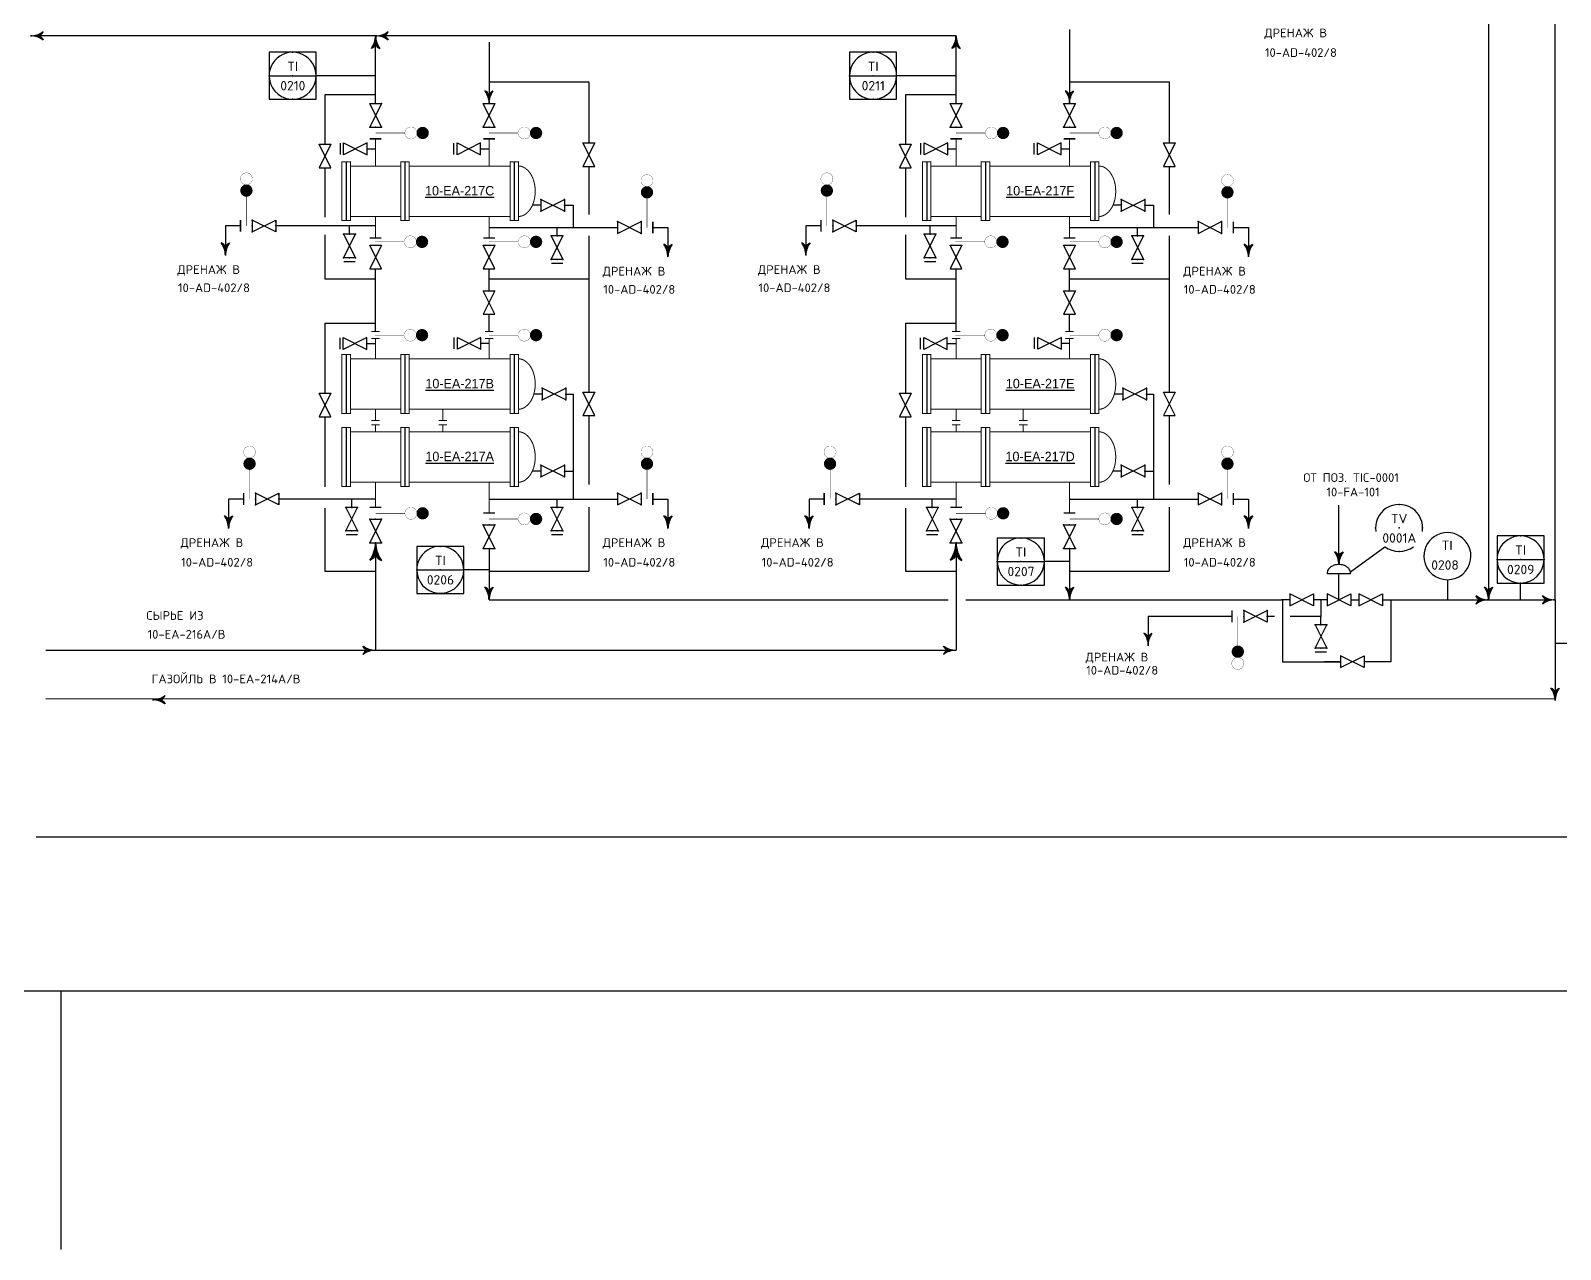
# Model space of a CAD drawing. Extents: x 78 to 490, y 181 to 404.
# Drawn here: x 319.8 to 342.55, y 181.98 to 200.11 of the extents above; entities that cross this region are included whole.
import ezdxf
from ezdxf.enums import TextEntityAlignment as Align

# ---------------------------------------------------------------- set-up
doc = ezdxf.new("R2010")
doc.units = 0
doc.linetypes.add('SDASH', pattern=[0.09375, 0.046875, -0.046875])
doc.layers.get('0').update_dxf_attribs({"linetype": 'CONTINUOUS'})
for name, color, linetype in [('IN-ATTRIBS', 7, 'CONTINUOUS'), ('IN-EQUIPMENT', 7, 'CONTINUOUS'), ('IN-INST-TAP', 7, 'CONTINUOUS'), ('IN-INSTRUMENT', 7, 'SDASH'), ('IN-MAJ-PROC', 7, 'CONTINUOUS'), ('IN-MIN-PROC', 7, 'CONTINUOUS'), ('IN-PNEUMATIC', 7, 'CONTINUOUS'), ('IN-TEXT', 51, 'CONTINUOUS')]:
    doc.layers.add(name, color=color, linetype=linetype)
doc.styles.add('ATTRIBS', font='SIMPLEX', dxfattribs={"width": 0.8, "height": 0.125})
doc.styles.add('B2', font='AU101S01', dxfattribs={"height": 0.14})
doc.styles.add('NARROW', font='simplex', dxfattribs={"width": 0.75, "height": 0.1})
doc.styles.add('S1', font='simplex.shx')
doc.styles.add('SIMPLEX', font='SIMPLEX.shx')

# ---------------------------------------------------------------- blocks, each defined once
blk = doc.blocks.new('PE2')
for points in [[(0, 0, 0.150368), (0.188, 0.062, 0.150368)], [(0.125, 0, 0.206864), (0.188, 0.062, 0.206864)], [(0.125, 0, -0.206864), (0.188, -0.062, -0.206864)]]:
    blk.add_lwpolyline(points, format="xyb")
blk.add_arc((-0.008, -0.336), 0.336, 54.4623, 88.6678)
for points in [[(0, 0), (0.125, 0), (0.04, 0.003), (0.141, 0.008)], [(0, 0), (0.125, 0), (0.04, -0.003), (0.141, -0.008)], [(0.04, 0.003), (0.141, 0.008), (0.079, 0.011), (0.156, 0.019)], [(0.079, 0.011), (0.156, 0.019), (0.117, 0.024), (0.169, 0.031)], [(0.117, 0.024), (0.169, 0.031), (0.154, 0.041), (0.179, 0.046)], [(0.154, 0.041), (0.179, 0.046), (0.188, 0.062)], [(0.04, -0.003), (0.141, -0.008), (0.079, -0.011), (0.156, -0.019)], [(0.079, -0.011), (0.156, -0.019), (0.117, -0.024), (0.169, -0.031)], [(0.117, -0.024), (0.169, -0.031), (0.154, -0.041), (0.179, -0.046)], [(0.154, -0.041), (0.179, -0.046), (0.188, -0.062)]]:
    blk.add_solid(points)
blk = doc.blocks.new('BUBTEXT')
at = {"layer": 'IN-ATTRIBS'}
for p in [(0, 0.25), (-0.25, 0), (0, 0), (0.25, 0), (0, -0.25)]:
    blk.add_point(p, dxfattribs=at)
at = {"layer": 'IN-ATTRIBS', "flags": 1}
for tag, style, width, p in [('IDNUM', 'ATTRIBS', 0.8, (0.009, 0.584)), ('DWGNO', 'ATTRIBS', 0.8, (0.003, 0.447)), ('FILENO', 'ATTRIBS', 0.8, (-0.003, 0.311)), ('LOC', 'ATTRIBS', 0.8, (-0.08, -0.422)), ('SIG', 'ATTRIBS', 0.8, (-0.087, -0.563)), ('INSTALL', 'ATTRIBS', 0.8, (-0.087, -0.699)), ('SERV', 'ATTRIBS', 0.8, (-0.083, -0.838)), ('DATE', 'ATTRIBS', 0.8, (-0.088, -0.969)), ('DES', 'NARROW', 0.75, (-0.087, -1.102)), ('CSYS', 'NARROW', 0.75, (-0.087, -1.243))]:
    blk.add_attdef(tag, text='', height=0.1, dxfattribs=dict(at, style=style, width=width)).set_placement(p, align=Align.CENTER)
at = {"layer": 'IN-ATTRIBS', "style": 'ATTRIBS', "flags": 1}
blk.add_attdef('SYSCDI', text='', height=0.1, dxfattribs=at).set_placement((-0.312, 0.312), align=Align.RIGHT)
at = {"layer": 'IN-ATTRIBS', "style": 'S1'}
for tag, p in [('XT', (0.324, 0.257)), ('A1', (0.323, 0.115)), ('A2', (0.323, -0.035)), ('A3', (0.323, -0.185)), ('RES', (0.323, -0.342))]:
    blk.add_attdef(tag, p, '', height=0.1, dxfattribs=at)
at = {"layer": 'IN-ATTRIBS', "style": 'ATTRIBS'}
blk.add_attdef('SYSCDV', text='', height=0.1, dxfattribs=at).set_placement((-0.312, 0.141), align=Align.RIGHT)
at = {"layer": 'IN-ATTRIBS', "style": 'S1'}
for tag, p in [('INSTTYPE', (0, 0.05)), ('TAGNUM', (0.002, -0.156)), ('MD', (0.402, -0.565)), ('SZ', (0.402, -0.696))]:
    blk.add_attdef(tag, text='', height=0.1, dxfattribs=at).set_placement(p, align=Align.CENTER)
blk = doc.blocks.new('VALVTEXT')
at = {"layer": 'IN-ATTRIBS'}
for p in [(0, 0.0625), (0, 0), (0.25, 0.0625), (0.25, 0), (0, -0.0625), (0.25, -0.0625)]:
    blk.add_point(p, dxfattribs=at)
at = {"layer": 'IN-ATTRIBS', "style": 'S1', "flags": 1}
for tag, p in [('IDNUM', (0.125, 0.5625)), ('DWGNO', (0.125, 0.4375)), ('FILENO', (0.125, 0.3125))]:
    blk.add_attdef(tag, text='', height=0.1, dxfattribs=at).set_placement(p, align=Align.CENTER)
at = {"layer": 'IN-ATTRIBS', "style": 'S1'}
for tag, p in [('MODE', (0.125, 0.078125)), ('SIZE', (0.125, -0.1875))]:
    blk.add_attdef(tag, text='', height=0.1, dxfattribs=at).set_placement(p, align=Align.CENTER)

msp = doc.modelspace()

# ---------------------------------------------------------------- linework, layer by layer
at = {"color": 3, "linetype": 'Continuous'}
for p, q in [((342.472, 191.641), (342.472, 209.207)), ((320.023, 200.033), (319.907, 200.033)), ((324.928, 200.033), (320.023, 200.033)), ((333.562, 200.033), (325.053, 200.033)), ((335.25, 200.127), (335.25, 199.025)), ((324.928, 199.025), (324.928, 199.908)), ((326.615, 199.939), (326.615, 199.025)), ((333.562, 199.025), (333.562, 199.908)), ((326.615, 199.347), (328.099, 199.347)), ((328.099, 199.347), (328.099, 198.44)), ((335.25, 199.347), (336.734, 199.347)), ((336.734, 199.347), (336.734, 198.44)), ((324.174, 199.157), (324.174, 198.421)), ((324.928, 199.157), (324.174, 199.157)), ((332.809, 199.157), (332.809, 198.421)), ((333.562, 199.157), (332.809, 199.157)), ((324.174, 198.071), (324.174, 197.336)), ((328.099, 198.09), (328.099, 197.373)), ((332.809, 198.071), (332.809, 197.336)), ((336.734, 198.09), (336.734, 197.373)), ((324.174, 197.074), (324.174, 196.415)), ((328.099, 197.056), (328.099, 196.508)), ((332.809, 197.074), (332.809, 196.415)), ((336.734, 197.056), (336.734, 196.508)), ((324.174, 196.415), (324.928, 196.415)), ((324.928, 195.636), (324.928, 196.567)), ((326.615, 196.241), (326.615, 196.567)), ((326.615, 196.415), (328.099, 196.415)), ((328.099, 196.508), (328.099, 194.733)), ((332.809, 196.415), (333.562, 196.415)), ((333.562, 195.636), (333.562, 196.567)), ((335.25, 196.241), (335.25, 196.567)), ((335.25, 196.415), (336.734, 196.415)), ((336.734, 196.508), (336.734, 194.733)), ((324.174, 195.758), (324.174, 194.714)), ((324.174, 195.758), (324.928, 195.758)), ((326.615, 195.636), (326.615, 195.891)), ((332.809, 195.758), (332.809, 194.714)), ((332.809, 195.758), (333.562, 195.758)), ((335.25, 195.636), (335.25, 195.891)), ((324.174, 194.364), (324.174, 193.321)), ((328.099, 194.383), (328.099, 193.358)), ((332.809, 194.364), (332.809, 193.321)), ((336.734, 194.383), (336.734, 193.358)), ((324.174, 193.003), (324.174, 192.069)), ((328.099, 193.022), (328.099, 192.069)), ((332.809, 193.003), (332.809, 192.069)), ((336.734, 193.022), (336.734, 192.069)), ((324.928, 192.491), (324.928, 190.891)), ((326.615, 192.407), (326.615, 191.766)), ((333.562, 192.491), (333.562, 190.891)), ((335.25, 192.407), (335.25, 191.766)), ((324.174, 192.069), (324.928, 192.069)), ((326.615, 192.069), (328.099, 192.069)), ((332.809, 192.069), (333.562, 192.069)), ((335.25, 192.069), (336.734, 192.069)), ((326.615, 191.641), (333.442, 191.641)), ((333.709, 191.641), (333.803, 191.641)), ((333.803, 191.641), (334.49, 191.641)), ((334.49, 191.641), (338.403, 191.641)), ((338.526, 191.641), (338.403, 191.641)), ((339.082, 191.641), (338.876, 191.641)), ((339.432, 191.641), (339.554, 191.641)), ((339.904, 191.641), (341.958, 191.641)), ((341.865, 191.641), (342.347, 191.641)), ((342.472, 191.641), (342.472, 190.266)), ((342.472, 190.994), (345.031, 190.994)), ((320.023, 190.891), (324.803, 190.891)), ((324.928, 190.891), (333.562, 190.891)), ((342.479, 190.164), (320.023, 190.167))]:
    msp.add_line(p, q, dxfattribs=at)
at = {"color": 5, "linetype": 'Continuous'}
for p, q in [((341.483, 202.14), (341.483, 191.766)), ((327.736, 197.511), (327.865, 197.511)), ((327.865, 197.511), (327.865, 197.18)), ((336.37, 197.511), (336.5, 197.511)), ((336.5, 197.511), (336.5, 197.18)), ((322.919, 197.205), (322.694, 197.205)), ((322.694, 197.205), (322.694, 196.892)), ((324.928, 197.205), (323.444, 197.205)), ((326.615, 197.18), (328.527, 197.18)), ((329.052, 197.18), (329.277, 197.18)), ((329.277, 197.18), (329.277, 196.868)), ((331.553, 197.205), (331.328, 197.205)), ((331.328, 197.205), (331.328, 196.892)), ((333.562, 197.205), (332.078, 197.205)), ((335.25, 197.18), (337.161, 197.18)), ((337.686, 197.18), (337.911, 197.18)), ((337.911, 197.18), (337.911, 196.868)), ((327.757, 194.703), (327.867, 194.703)), ((327.867, 194.703), (327.867, 193.141)), ((336.392, 194.703), (336.501, 194.703)), ((336.501, 194.703), (336.501, 193.141)), ((327.736, 193.557), (327.867, 193.557)), ((336.37, 193.557), (336.501, 193.557)), ((322.741, 193.141), (322.741, 192.829)), ((322.966, 193.141), (322.741, 193.141)), ((324.928, 193.141), (323.491, 193.141)), ((326.615, 193.141), (328.527, 193.141)), ((329.052, 193.141), (329.277, 193.141)), ((329.277, 193.141), (329.277, 192.829)), ((331.6, 193.141), (331.375, 193.141)), ((331.375, 193.141), (331.375, 192.829)), ((333.562, 193.141), (332.125, 193.141)), ((335.25, 193.141), (337.161, 193.141)), ((337.686, 193.141), (337.911, 193.141)), ((337.911, 193.141), (337.911, 192.829)), ((338.416, 191.641), (338.416, 190.721)), ((338.989, 191.641), (338.989, 191.395)), ((340.029, 191.641), (340.029, 190.721)), ((337.665, 191.395), (336.419, 191.395)), ((336.419, 191.395), (336.419, 191.083)), ((338.296, 191.395), (338.19, 191.395)), ((338.989, 191.395), (338.531, 191.395)), ((338.416, 190.721), (339.282, 190.721)), ((340.029, 190.721), (339.632, 190.721))]:
    msp.add_line(p, q, dxfattribs=at)
at = {"linetype": 'Continuous'}
for p, q in [((323.344, 199.439), (324.044, 199.439)), ((331.978, 199.439), (332.678, 199.439)), ((339.428, 192.06), (339.939, 192.432)), ((325.54, 192.087), (326.24, 192.087)), ((326.615, 192.087), (326.24, 192.087)), ((334.175, 192.211), (334.875, 192.211)), ((335.25, 192.211), (334.875, 192.211)), ((341.608, 192.241), (342.308, 192.241)), ((340.87, 191.941), (340.87, 191.641))]:
    msp.add_line(p, q, dxfattribs=at)
at = {"color": 2}
for p, q in [((324.399, 198.436), (324.399, 198.268)), ((324.803, 198.439), (324.453, 198.264)), ((324.453, 198.439), (324.803, 198.264)), ((324.453, 198.264), (324.453, 198.439)), ((324.803, 198.264), (324.803, 198.439)), ((326.085, 198.436), (326.085, 198.268)), ((326.489, 198.439), (326.139, 198.264)), ((326.139, 198.439), (326.489, 198.264)), ((326.139, 198.264), (326.139, 198.439)), ((326.489, 198.264), (326.489, 198.439)), ((333.033, 198.436), (333.033, 198.268)), ((333.437, 198.439), (333.087, 198.264)), ((333.087, 198.439), (333.437, 198.264)), ((333.087, 198.264), (333.087, 198.439)), ((333.437, 198.264), (333.437, 198.439)), ((334.72, 198.436), (334.72, 198.268)), ((334.773, 198.439), (335.123, 198.264)), ((335.123, 198.439), (334.773, 198.264)), ((334.773, 198.264), (334.773, 198.439)), ((335.123, 198.264), (335.123, 198.439)), ((324.803, 198.352), (324.928, 198.352)), ((326.489, 198.352), (326.614, 198.352)), ((333.437, 198.352), (333.562, 198.352)), ((335.123, 198.352), (335.248, 198.352)), ((327.386, 197.511), (327.261, 197.511)), ((327.736, 197.423), (327.386, 197.598)), ((327.386, 197.598), (327.386, 197.423)), ((327.386, 197.423), (327.736, 197.598)), ((327.736, 197.598), (327.736, 197.423)), ((336.02, 197.511), (335.895, 197.511)), ((336.02, 197.423), (336.37, 197.598)), ((336.02, 197.598), (336.02, 197.423)), ((336.37, 197.423), (336.02, 197.598)), ((336.37, 197.598), (336.37, 197.423)), ((324.453, 196.73), (324.628, 197.08)), ((324.453, 197.08), (324.628, 196.73)), ((324.628, 197.08), (324.453, 197.08)), ((324.54, 197.08), (324.54, 197.205)), ((327.54, 197.055), (327.715, 196.705)), ((327.54, 196.705), (327.715, 197.055)), ((327.715, 197.055), (327.54, 197.055)), ((327.627, 197.055), (327.627, 197.18)), ((333.087, 197.08), (333.262, 196.73)), ((333.087, 196.73), (333.262, 197.08)), ((333.262, 197.08), (333.087, 197.08)), ((333.175, 197.08), (333.175, 197.205)), ((336.174, 196.705), (336.349, 197.055)), ((336.174, 197.055), (336.349, 196.705)), ((336.349, 197.055), (336.174, 197.055)), ((336.262, 197.055), (336.262, 197.18)), ((324.628, 196.73), (324.453, 196.73)), ((324.456, 196.676), (324.624, 196.676)), ((327.715, 196.705), (327.54, 196.705)), ((327.543, 196.652), (327.711, 196.652)), ((333.262, 196.73), (333.087, 196.73)), ((333.091, 196.676), (333.259, 196.676)), ((336.349, 196.705), (336.174, 196.705)), ((336.178, 196.652), (336.346, 196.652)), ((324.394, 195.539), (324.394, 195.371)), ((324.448, 195.367), (324.448, 195.542)), ((324.448, 195.542), (324.798, 195.367)), ((324.798, 195.542), (324.448, 195.367)), ((324.798, 195.367), (324.798, 195.542)), ((326.09, 195.542), (326.09, 195.374)), ((326.144, 195.371), (326.144, 195.546)), ((326.144, 195.546), (326.494, 195.371)), ((326.494, 195.546), (326.144, 195.371)), ((326.494, 195.371), (326.494, 195.546)), ((333.029, 195.539), (333.029, 195.371)), ((333.432, 195.542), (333.082, 195.367)), ((333.082, 195.542), (333.432, 195.367)), ((333.082, 195.367), (333.082, 195.542)), ((333.432, 195.367), (333.432, 195.542)), ((334.725, 195.542), (334.725, 195.374)), ((334.778, 195.371), (334.778, 195.546)), ((334.778, 195.546), (335.128, 195.371)), ((335.128, 195.546), (334.778, 195.371)), ((335.128, 195.371), (335.128, 195.546)), ((324.798, 195.455), (324.923, 195.455)), ((326.494, 195.458), (326.619, 195.458)), ((333.432, 195.455), (333.557, 195.455)), ((335.128, 195.458), (335.253, 195.458)), ((327.407, 194.79), (327.407, 194.615)), ((327.407, 194.615), (327.757, 194.79)), ((327.757, 194.615), (327.407, 194.79)), ((327.757, 194.79), (327.757, 194.615)), ((336.392, 194.615), (336.042, 194.79)), ((336.042, 194.615), (336.392, 194.79)), ((336.042, 194.79), (336.042, 194.615)), ((336.392, 194.79), (336.392, 194.615)), ((327.407, 194.703), (327.282, 194.703)), ((336.042, 194.703), (335.917, 194.703)), ((327.736, 193.47), (327.386, 193.645)), ((327.386, 193.47), (327.736, 193.645)), ((327.386, 193.645), (327.386, 193.47)), ((327.736, 193.645), (327.736, 193.47)), ((336.02, 193.47), (336.37, 193.645)), ((336.37, 193.47), (336.02, 193.645)), ((336.02, 193.645), (336.02, 193.47)), ((336.37, 193.645), (336.37, 193.47)), ((327.386, 193.557), (327.261, 193.557)), ((336.02, 193.557), (335.895, 193.557)), ((324.661, 193.016), (324.486, 193.016)), ((324.486, 193.016), (324.661, 192.666)), ((324.486, 192.666), (324.661, 193.016)), ((324.573, 193.016), (324.573, 193.141)), ((327.715, 193.016), (327.54, 193.016)), ((327.54, 192.666), (327.715, 193.016)), ((327.54, 193.016), (327.715, 192.666)), ((327.627, 193.016), (327.627, 193.141)), ((333.295, 193.016), (333.12, 193.016)), ((333.12, 192.666), (333.295, 193.016)), ((333.12, 193.016), (333.295, 192.666)), ((333.208, 193.016), (333.208, 193.141)), ((336.349, 193.016), (336.174, 193.016)), ((336.174, 193.016), (336.349, 192.666)), ((336.174, 192.666), (336.349, 193.016)), ((336.262, 193.016), (336.262, 193.141)), ((324.661, 192.666), (324.486, 192.666)), ((324.489, 192.613), (324.657, 192.613)), ((327.715, 192.666), (327.54, 192.666)), ((327.543, 192.613), (327.711, 192.613)), ((333.295, 192.666), (333.12, 192.666)), ((333.124, 192.613), (333.292, 192.613)), ((336.349, 192.666), (336.174, 192.666)), ((336.178, 192.613), (336.346, 192.613)), ((339.082, 192.035), (339.432, 192.035)), ((339.257, 191.641), (339.257, 192.035)), ((338.989, 191.27), (338.989, 191.395)), ((339.077, 191.27), (338.902, 191.27)), ((338.902, 191.27), (339.077, 190.92)), ((338.902, 190.92), (339.077, 191.27)), ((339.077, 190.92), (338.902, 190.92)), ((338.905, 190.866), (339.073, 190.866))]:
    msp.add_line(p, q, dxfattribs=at)
at = {"color": 3}
msp.add_line((319.879, 188.115), (364.168, 188.115), dxfattribs=at)
at = {"color": 6}
msp.add_line((79.948, 185.824), (463.566, 185.824), dxfattribs=at)
for points in [[(324.044, 199.385), (324.044, 199.789), (323.344, 199.789), (323.344, 199.385)], [(332.678, 199.385), (332.678, 199.789), (331.978, 199.789), (331.978, 199.385)], [(323.344, 199.385), (323.344, 199.089), (324.044, 199.089), (324.044, 199.385)], [(331.978, 199.385), (331.978, 199.089), (332.678, 199.089), (332.678, 199.439)], [(334.875, 192.157), (334.875, 192.561), (334.175, 192.561), (334.175, 192.157)], [(342.308, 192.188), (342.308, 192.591), (341.608, 192.591), (341.608, 192.188)], [(326.24, 192.033), (326.24, 192.437), (325.54, 192.437), (325.54, 192.033)], [(325.54, 192.087), (325.54, 191.737), (326.24, 191.737), (326.24, 192.087)], [(334.175, 192.157), (334.175, 191.861), (334.875, 191.861), (334.875, 192.157)], [(341.612, 192.188), (341.608, 191.891), (342.308, 191.891), (342.308, 192.188)]]:
    msp.add_lwpolyline(points)
at = {"color": 2}
for points in [[(325.015, 198.675), (324.84, 199.025), (325.015, 199.025), (324.84, 198.675)], [(325.015, 198.675), (324.84, 199.025), (325.015, 199.025), (324.84, 198.675)], [(326.703, 198.675), (326.528, 199.025), (326.703, 199.025), (326.528, 198.675)], [(326.703, 198.675), (326.528, 199.025), (326.703, 199.025), (326.528, 198.675)], [(333.65, 198.675), (333.475, 199.025), (333.65, 199.025), (333.475, 198.675)], [(333.65, 198.675), (333.475, 199.025), (333.65, 199.025), (333.475, 198.675)], [(335.337, 198.675), (335.162, 199.025), (335.337, 199.025), (335.162, 198.675)], [(335.337, 198.675), (335.162, 199.025), (335.337, 199.025), (335.162, 198.675)], [(324.262, 198.071), (324.087, 198.421), (324.262, 198.421), (324.087, 198.071)], [(328.187, 198.09), (328.012, 198.44), (328.187, 198.44), (328.012, 198.09)], [(332.896, 198.071), (332.721, 198.421), (332.896, 198.421), (332.721, 198.071)], [(336.821, 198.09), (336.646, 198.44), (336.821, 198.44), (336.646, 198.09)], [(323.094, 197.117), (323.444, 197.292), (323.444, 197.117), (323.094, 197.292)], [(331.728, 197.117), (332.078, 197.292), (332.078, 197.117), (331.728, 197.292)], [(328.527, 197.093), (328.877, 197.268), (328.877, 197.093), (328.527, 197.268)], [(337.161, 197.093), (337.511, 197.268), (337.511, 197.093), (337.161, 197.268)], [(325.015, 196.567), (324.84, 196.917), (325.015, 196.917), (324.84, 196.567)], [(326.703, 196.567), (326.528, 196.917), (326.703, 196.917), (326.528, 196.567)], [(333.65, 196.567), (333.475, 196.917), (333.65, 196.917), (333.475, 196.567)], [(335.337, 196.567), (335.162, 196.917), (335.337, 196.917), (335.162, 196.567)], [(326.703, 195.891), (326.528, 196.241), (326.703, 196.241), (326.528, 195.891)], [(335.337, 195.891), (335.162, 196.241), (335.337, 196.241), (335.162, 195.891)], [(324.262, 194.364), (324.087, 194.714), (324.262, 194.714), (324.087, 194.364)], [(328.187, 194.383), (328.012, 194.733), (328.187, 194.733), (328.012, 194.383)], [(332.896, 194.364), (332.721, 194.714), (332.896, 194.714), (332.721, 194.364)], [(336.821, 194.383), (336.646, 194.733), (336.821, 194.733), (336.646, 194.383)], [(323.141, 193.054), (323.491, 193.229), (323.491, 193.054), (323.141, 193.229)], [(328.527, 193.054), (328.877, 193.229), (328.877, 193.054), (328.527, 193.229)], [(331.775, 193.054), (332.125, 193.229), (332.125, 193.054), (331.775, 193.229)], [(337.161, 193.054), (337.511, 193.229), (337.511, 193.054), (337.161, 193.229)], [(325.015, 192.491), (324.84, 192.841), (325.015, 192.841), (324.84, 192.491)], [(326.703, 192.407), (326.528, 192.757), (326.703, 192.757), (326.528, 192.407)], [(333.65, 192.491), (333.475, 192.841), (333.65, 192.841), (333.475, 192.491)], [(335.337, 192.407), (335.162, 192.757), (335.337, 192.757), (335.162, 192.407)], [(338.526, 191.554), (338.876, 191.729), (338.876, 191.554), (338.526, 191.729)], [(339.082, 191.554), (339.432, 191.729), (339.432, 191.554), (339.082, 191.729)], [(339.554, 191.554), (339.904, 191.729), (339.904, 191.554), (339.554, 191.729)], [(338.19, 191.308), (337.84, 191.483), (337.84, 191.308), (338.19, 191.483)], [(339.282, 190.633), (339.632, 190.808), (339.632, 190.633), (339.282, 190.808)]]:
    msp.add_lwpolyline(points, close=True, dxfattribs=at)
for points, const_width in [([(325.453, 198.677, 1), (325.453, 198.498, 1)], 0.0035), ([(325.453, 198.677, 1), (325.453, 198.498, 1)], 0.0035), ([(325.628, 198.633, 1), (325.628, 198.542, 1)], 0.091), ([(325.628, 198.633, 1), (325.628, 198.542, 1)], 0.091), ([(327.14, 198.677, 1), (327.14, 198.498, 1)], 0.0035), ([(327.14, 198.677, 1), (327.14, 198.498, 1)], 0.0035), ([(327.315, 198.633, 1), (327.315, 198.542, 1)], 0.091), ([(327.315, 198.633, 1), (327.315, 198.542, 1)], 0.091), ([(334.087, 198.677, 1), (334.087, 198.498, 1)], 0.0035), ([(334.087, 198.677, 1), (334.087, 198.498, 1)], 0.0035), ([(334.262, 198.633, 1), (334.262, 198.542, 1)], 0.091), ([(334.262, 198.633, 1), (334.262, 198.542, 1)], 0.091), ([(335.775, 198.677, 1), (335.775, 198.498, 1)], 0.0035), ([(335.775, 198.677, 1), (335.775, 198.498, 1)], 0.0035), ([(335.95, 198.633, 1), (335.95, 198.542, 1)], 0.091), ([(335.95, 198.633, 1), (335.95, 198.542, 1)], 0.091), ([(322.917, 197.905, -1), (323.095, 197.905, -1)], 0.0035), ([(328.875, 197.88, -1), (329.054, 197.88, -1)], 0.0035), ([(331.551, 197.905, -1), (331.73, 197.905, -1)], 0.0035), ([(337.51, 197.88, -1), (337.688, 197.88, -1)], 0.0035), ([(322.961, 197.73, -1), (323.052, 197.73, -1)], 0.091), ([(328.919, 197.705, -1), (329.01, 197.705, -1)], 0.091), ([(331.595, 197.73, -1), (331.686, 197.73, -1)], 0.091), ([(337.553, 197.705, -1), (337.644, 197.705, -1)], 0.091), ([(325.444, 197.057, 1), (325.444, 196.878, 1)], 0.0035), ([(325.619, 197.013, 1), (325.619, 196.922, 1)], 0.091), ([(327.14, 197.057, 1), (327.14, 196.878, 1)], 0.0035), ([(327.315, 197.013, 1), (327.315, 196.922, 1)], 0.091), ([(334.078, 197.057, 1), (334.078, 196.878, 1)], 0.0035), ([(334.253, 197.013, 1), (334.253, 196.922, 1)], 0.091), ([(335.775, 197.057, 1), (335.775, 196.878, 1)], 0.0035), ([(335.95, 197.013, 1), (335.95, 196.922, 1)], 0.091), ([(325.444, 195.669, 1), (325.444, 195.49, 1)], 0.0035), ([(325.619, 195.625, 1), (325.619, 195.534, 1)], 0.091), ([(327.14, 195.669, 1), (327.14, 195.49, 1)], 0.0035), ([(327.315, 195.625, 1), (327.315, 195.534, 1)], 0.091), ([(334.078, 195.669, 1), (334.078, 195.49, 1)], 0.0035), ([(334.253, 195.625, 1), (334.253, 195.534, 1)], 0.091), ([(335.775, 195.669, 1), (335.775, 195.49, 1)], 0.0035), ([(335.95, 195.625, 1), (335.95, 195.534, 1)], 0.091), ([(322.964, 193.841, -1), (323.142, 193.841, -1)], 0.0035), ([(328.875, 193.841, -1), (329.054, 193.841, -1)], 0.0035), ([(331.598, 193.841, -1), (331.777, 193.841, -1)], 0.0035), ([(337.51, 193.841, -1), (337.688, 193.841, -1)], 0.0035), ([(323.008, 193.666, -1), (323.099, 193.666, -1)], 0.091), ([(328.919, 193.666, -1), (329.01, 193.666, -1)], 0.091), ([(331.642, 193.666, -1), (331.733, 193.666, -1)], 0.091), ([(337.553, 193.666, -1), (337.644, 193.666, -1)], 0.091), ([(325.453, 193.018, 1), (325.453, 192.84, 1)], 0.0035), ([(325.628, 192.974, 1), (325.628, 192.883, 1)], 0.091), ([(334.087, 193.018, 1), (334.087, 192.84, 1)], 0.0035), ([(334.262, 192.974, 1), (334.262, 192.883, 1)], 0.091), ([(327.14, 192.934, 1), (327.14, 192.755, 1)], 0.0035), ([(327.315, 192.89, 1), (327.315, 192.799, 1)], 0.091), ([(335.775, 192.934, 1), (335.775, 192.755, 1)], 0.0035), ([(335.95, 192.89, 1), (335.95, 192.799, 1)], 0.091), ([(337.707, 190.87, 1), (337.798, 190.87, 1)], 0.091), ([(337.663, 190.695, 1), (337.842, 190.695, 1)], 0.0035)]:
    msp.add_lwpolyline(points, format="xyb", close=True, dxfattribs=dict(at, const_width=const_width))
for points, const_width in [([(324.928, 198.408), (324.928, 198.5)], 0.015), ([(324.928, 198.408), (324.928, 198.5)], 0.015), ([(333.562, 198.408), (333.562, 198.5)], 0.015), ([(333.562, 198.408), (333.562, 198.5)], 0.015), ([(335.162, 198.5), (335.337, 198.5)], 0.021), ([(335.25, 198.408), (335.25, 198.5)], 0.015)]:
    msp.add_lwpolyline(points, dxfattribs=dict(const_width=const_width))
for points, const_width in [([(325.365, 198.588), (324.928, 198.588)], 0.007), ([(325.365, 198.588), (324.928, 198.588)], 0.007), ([(327.053, 198.588), (326.615, 198.588)], 0.007), ([(334, 198.588), (333.562, 198.588)], 0.007), ([(334, 198.588), (333.562, 198.588)], 0.007), ([(335.687, 198.588), (335.25, 198.588)], 0.007), ([(335.687, 198.588), (335.25, 198.588)], 0.007), ([(323.006, 197.642), (323.006, 197.205)], 0.007), ([(328.964, 197.618), (328.964, 197.18)], 0.007), ([(331.641, 197.642), (331.641, 197.205)], 0.007), ([(337.599, 197.618), (337.599, 197.18)], 0.007), ([(322.919, 197.117), (322.919, 197.292)], 0.021), ([(331.553, 197.117), (331.553, 197.292)], 0.021), ([(329.052, 197.268), (329.052, 197.093)], 0.021), ([(337.686, 197.268), (337.686, 197.093)], 0.021), ([(325.356, 196.967), (324.919, 196.967)], 0.007), ([(327.053, 196.967), (326.615, 196.967)], 0.007), ([(333.991, 196.967), (333.553, 196.967)], 0.007), ([(335.687, 196.967), (335.25, 196.967)], 0.007), ([(325.356, 195.58), (324.919, 195.58)], 0.007), ([(327.053, 195.58), (326.615, 195.58)], 0.007), ([(333.991, 195.58), (333.553, 195.58)], 0.007), ([(335.687, 195.58), (335.25, 195.58)], 0.007), ([(323.053, 193.579), (323.053, 193.141)], 0.007), ([(328.964, 193.579), (328.964, 193.141)], 0.007), ([(331.688, 193.579), (331.688, 193.141)], 0.007), ([(337.599, 193.579), (337.599, 193.141)], 0.007), ([(322.966, 193.054), (322.966, 193.229)], 0.021), ([(329.052, 193.229), (329.052, 193.054)], 0.021), ([(331.6, 193.054), (331.6, 193.229)], 0.021), ([(337.686, 193.229), (337.686, 193.054)], 0.021), ([(325.365, 192.929), (324.928, 192.929)], 0.007), ([(327.053, 192.844), (326.615, 192.844)], 0.007), ([(334, 192.929), (333.562, 192.929)], 0.007), ([(335.687, 192.844), (335.25, 192.844)], 0.007), ([(337.665, 191.483), (337.665, 191.308)], 0.021), ([(337.753, 190.958), (337.753, 191.395)], 0.007)]:
    msp.add_lwpolyline(points, dxfattribs=dict(at, const_width=const_width))
msp.add_lwpolyline([(339.432, 192.035, 0.126822), (339.419, 192.083, 0.10607), (339.38, 192.128, 0.085783), (339.326, 192.156, 0.075445), (339.257, 192.166, 0.075445), (339.188, 192.156, 0.085783), (339.133, 192.128, 0.10607), (339.094, 192.083, 0.126822), (339.082, 192.035)], format="xyb", dxfattribs=at)
for centre, start, end in [((323.694, 199.439), 351.1529, 188.8471), ((332.328, 199.439), 351.1529, 188.8471), ((323.694, 199.439), 188.8471, 0), ((332.328, 199.439), 188.8471, 0), ((340.152, 192.71), 351.1529, 188.8471), ((334.525, 192.211), 351.1529, 188.8471), ((340.87, 192.291), 351.1529, 188.8471), ((341.958, 192.241), 351.1529, 188.8471), ((325.89, 192.087), 351.1529, 188.8471), ((340.152, 192.71), 232.6037, 307.3963), ((325.89, 192.087), 188.8471, 0), ((334.525, 192.211), 180, 0), ((340.87, 192.291), 188.8471, 351.1529), ((341.958, 192.241), 180, 0)]:
    msp.add_arc(centre, 0.35, start, end)
for p in [(324.84, 192.491), (324.928, 192.491), (325.015, 192.491), (333.475, 192.491), (333.562, 192.491), (333.65, 192.491)]:
    msp.add_point(p, dxfattribs=at)
at = {"layer": 'IN-ATTRIBS'}
for p in [(324.928, 199.025), (325.015, 199.025), (333.562, 199.025), (333.65, 199.025), (324.84, 198.675), (324.84, 198.675), (324.928, 198.675), (324.928, 198.675), (325.015, 198.675), (325.015, 198.675), (326.528, 198.675), (326.528, 198.675), (326.615, 198.675), (326.615, 198.675), (326.703, 198.675), (326.703, 198.675), (333.475, 198.675), (333.475, 198.675), (333.562, 198.675), (333.562, 198.675), (333.65, 198.675), (333.65, 198.675), (335.162, 198.675), (335.162, 198.675), (335.25, 198.675), (335.25, 198.675), (335.337, 198.675), (335.337, 198.675), (323.094, 197.292), (331.728, 197.292), (323.094, 197.205), (323.094, 197.117), (323.444, 197.267), (323.444, 197.205), (323.444, 197.142), (328.527, 197.268), (328.527, 197.18), (328.877, 197.268), (328.877, 197.18), (328.877, 197.093), (331.728, 197.205), (331.728, 197.117), (332.078, 197.267), (332.078, 197.205), (332.078, 197.142), (337.161, 197.268), (337.161, 197.18), (337.511, 197.268), (337.511, 197.18), (337.511, 197.093), (323.141, 193.229), (323.491, 193.204), (328.527, 193.229), (328.877, 193.229), (331.775, 193.229), (332.125, 193.204), (337.161, 193.229), (337.511, 193.229), (323.141, 193.141), (323.141, 193.054), (323.491, 193.141), (323.491, 193.079), (328.527, 193.141), (328.877, 193.141), (328.877, 193.054), (331.775, 193.141), (331.775, 193.054), (332.125, 193.141), (332.125, 193.079), (337.161, 193.141), (337.511, 193.141), (337.511, 193.054), (324.84, 192.841), (324.928, 192.841), (325.015, 192.841), (326.528, 192.757), (326.615, 192.757), (326.703, 192.757), (333.475, 192.841), (333.562, 192.841), (333.65, 192.841), (335.162, 192.757), (335.25, 192.757), (335.337, 192.757), (326.528, 192.407), (326.615, 192.407), (326.703, 192.407), (335.162, 192.407), (335.25, 192.407), (335.337, 192.407), (337.84, 191.483), (337.84, 191.395), (338.19, 191.483), (338.19, 191.395), (337.84, 191.308)]:
    msp.add_point(p, dxfattribs=at)
at = {"layer": 'IN-EQUIPMENT', "color": 6}
for points, const_width in [([(324.84, 198.5), (325.015, 198.5)], 0.021), ([(324.84, 198.5), (325.015, 198.5)], 0.021), ([(324.928, 198.5), (324.928, 198.095)], 0.015), ([(324.928, 198.5), (324.928, 198.095)], 0.015), ([(326.528, 198.5), (326.703, 198.5)], 0.021), ([(326.615, 198.5), (326.615, 198.095)], 0.015), ([(333.475, 198.5), (333.65, 198.5)], 0.021), ([(333.475, 198.5), (333.65, 198.5)], 0.021), ([(333.562, 198.5), (333.562, 198.095)], 0.015), ([(333.562, 198.5), (333.562, 198.095)], 0.015), ([(335.162, 198.5), (335.337, 198.5)], 0.021), ([(335.25, 198.5), (335.25, 198.095)], 0.015), ([(335.25, 198.408), (335.25, 198.5)], 0.015), ([(324.553, 198.095), (325.303, 198.095)], 0.015), ([(325.428, 198.095), (326.928, 198.095)], 0.015), ([(333.187, 198.095), (333.937, 198.095)], 0.015), ([(334.062, 198.095), (335.562, 198.095)], 0.015), ([(324.553, 197.346), (325.303, 197.346)], 0.015), ([(324.928, 197.345), (324.928, 197.024)], 0.015), ([(325.428, 197.346), (326.928, 197.346)], 0.015), ([(326.615, 197.345), (326.615, 197.024)], 0.015), ([(333.187, 197.346), (333.937, 197.346)], 0.015), ([(333.562, 197.345), (333.562, 197.024)], 0.015), ([(334.062, 197.346), (335.562, 197.346)], 0.015), ([(335.25, 197.345), (335.25, 197.024)], 0.015), ([(324.84, 197.024), (325.015, 197.024)], 0.021), ([(326.528, 197.024), (326.703, 197.024)], 0.021), ([(333.475, 197.024), (333.65, 197.024)], 0.021), ([(335.162, 197.024), (335.337, 197.024)], 0.021), ([(324.865, 195.636), (324.99, 195.636)], 0.015), ([(324.865, 195.529), (324.99, 195.529)], 0.015), ([(324.928, 195.529), (324.928, 195.227)], 0.015), ([(326.553, 195.636), (326.678, 195.636)], 0.015), ([(326.553, 195.529), (326.678, 195.529)], 0.015), ([(326.615, 195.529), (326.615, 195.227)], 0.015), ([(333.5, 195.636), (333.625, 195.636)], 0.015), ([(333.5, 195.529), (333.625, 195.529)], 0.015), ([(333.562, 195.529), (333.562, 195.227)], 0.015), ([(335.187, 195.636), (335.312, 195.636)], 0.015), ([(335.187, 195.529), (335.312, 195.529)], 0.015), ([(335.25, 195.529), (335.25, 195.227)], 0.015), ([(324.553, 195.227), (325.303, 195.227)], 0.015), ([(325.428, 195.227), (326.928, 195.227)], 0.015), ([(333.187, 195.227), (333.937, 195.227)], 0.015), ([(334.062, 195.227), (335.562, 195.227)], 0.015), ([(324.553, 194.477), (325.303, 194.477)], 0.015), ([(324.928, 194.477), (324.928, 194.308)], 0.015), ([(325.428, 194.477), (326.928, 194.477)], 0.015), ([(325.928, 194.477), (325.928, 194.308)], 0.015), ([(333.187, 194.477), (333.937, 194.477)], 0.015), ([(333.562, 194.477), (333.562, 194.308)], 0.015), ([(334.062, 194.477), (335.562, 194.477)], 0.015), ([(334.562, 194.477), (334.562, 194.308)], 0.015), ([(324.553, 194.141), (325.303, 194.141)], 0.015), ([(324.865, 194.308), (324.99, 194.308)], 0.015), ([(324.865, 194.246), (324.99, 194.246)], 0.015), ([(324.928, 194.246), (324.928, 194.141)], 0.015), ([(325.428, 194.141), (326.928, 194.141)], 0.015), ([(325.865, 194.308), (325.99, 194.308)], 0.015), ([(325.865, 194.246), (325.99, 194.246)], 0.015), ([(325.928, 194.246), (325.928, 194.141)], 0.015), ([(333.187, 194.141), (333.937, 194.141)], 0.015), ([(333.5, 194.308), (333.625, 194.308)], 0.015), ([(333.5, 194.246), (333.625, 194.246)], 0.015), ([(333.562, 194.246), (333.562, 194.141)], 0.015), ([(334.062, 194.141), (335.562, 194.141)], 0.015), ([(334.5, 194.308), (334.625, 194.308)], 0.015), ([(334.5, 194.246), (334.625, 194.246)], 0.015), ([(334.562, 194.246), (334.562, 194.141)], 0.015), ([(324.553, 193.392), (325.303, 193.392)], 0.015), ([(324.928, 193.016), (324.928, 193.391)], 0.015), ([(324.928, 193.204), (324.928, 193.017)], 0.015), ([(325.428, 193.392), (326.928, 193.392)], 0.015), ([(326.615, 192.932), (326.615, 193.391)], 0.015), ([(326.615, 193.204), (326.615, 192.933)], 0.015), ([(333.187, 193.392), (333.937, 193.392)], 0.015), ([(333.562, 193.016), (333.562, 193.391)], 0.015), ([(333.562, 193.204), (333.562, 193.017)], 0.015), ([(334.062, 193.392), (335.562, 193.392)], 0.015), ([(335.25, 192.932), (335.25, 193.391)], 0.015), ([(335.25, 193.204), (335.25, 192.933)], 0.015), ([(325.015, 193.017), (324.84, 193.017)], 0.021), ([(333.65, 193.017), (333.475, 193.017)], 0.021), ([(326.703, 192.932), (326.528, 192.932)], 0.021), ([(335.337, 192.932), (335.162, 192.932)], 0.021)]:
    msp.add_lwpolyline(points, dxfattribs=dict(at, const_width=const_width))
at = {"layer": 'IN-EQUIPMENT', "color": 6, "const_width": 0.015}
for points in [[(324.553, 197.283), (324.553, 198.158), (324.428, 198.158), (324.428, 197.283)], [(325.428, 197.283), (325.428, 198.158), (325.303, 198.158), (325.303, 197.283)], [(327.053, 197.283), (327.053, 198.158), (326.928, 198.158), (326.928, 197.283)], [(333.187, 197.283), (333.187, 198.158), (333.062, 198.158), (333.062, 197.283)], [(334.062, 197.283), (334.062, 198.158), (333.937, 198.158), (333.937, 197.283)], [(335.687, 197.283), (335.687, 198.158), (335.562, 198.158), (335.562, 197.283)], [(324.553, 194.414), (324.553, 195.289), (324.428, 195.289), (324.428, 194.414)], [(325.428, 194.414), (325.428, 195.289), (325.303, 195.289), (325.303, 194.414)], [(327.053, 194.414), (327.053, 195.289), (326.928, 195.289), (326.928, 194.414)], [(333.187, 194.414), (333.187, 195.289), (333.062, 195.289), (333.062, 194.414)], [(334.062, 194.414), (334.062, 195.289), (333.937, 195.289), (333.937, 194.414)], [(335.687, 194.414), (335.687, 195.289), (335.562, 195.289), (335.562, 194.414)], [(324.553, 193.329), (324.553, 194.204), (324.428, 194.204), (324.428, 193.329)], [(325.428, 193.329), (325.428, 194.204), (325.303, 194.204), (325.303, 193.329)], [(327.053, 193.329), (327.053, 194.204), (326.928, 194.204), (326.928, 193.329)], [(333.187, 193.329), (333.187, 194.204), (333.062, 194.204), (333.062, 193.329)], [(334.062, 193.329), (334.062, 194.204), (333.937, 194.204), (333.937, 193.329)], [(335.687, 193.329), (335.687, 194.204), (335.562, 194.204), (335.562, 193.329)]]:
    msp.add_lwpolyline(points, close=True, dxfattribs=at)
for points in [[(327.053, 197.345, 0.139889), (327.143, 197.371, 0.107118), (327.229, 197.455, 0.079812), (327.282, 197.571, 0.067459), (327.303, 197.72, 0.067459), (327.282, 197.869, 0.079812), (327.229, 197.985, 0.107118), (327.143, 198.07, 0.139889), (327.053, 198.095)], [(335.687, 197.345, 0.139889), (335.777, 197.371, 0.107118), (335.864, 197.455, 0.079812), (335.917, 197.571, 0.067459), (335.937, 197.72, 0.067459), (335.917, 197.869, 0.079812), (335.864, 197.985, 0.107118), (335.777, 198.07, 0.139889), (335.687, 198.095)], [(327.053, 194.477, 0.139889), (327.143, 194.503, 0.107118), (327.229, 194.587, 0.079812), (327.282, 194.703, 0.067459), (327.303, 194.852, 0.067459), (327.282, 195.001, 0.079812), (327.229, 195.117, 0.107118), (327.143, 195.201, 0.139889), (327.053, 195.227)], [(335.687, 194.477, 0.139889), (335.777, 194.503, 0.107118), (335.864, 194.587, 0.079812), (335.917, 194.703, 0.067459), (335.937, 194.852, 0.067459), (335.917, 195.001, 0.079812), (335.864, 195.117, 0.107118), (335.777, 195.201, 0.139889), (335.687, 195.227)], [(327.053, 193.391, 0.139889), (327.143, 193.417, 0.107118), (327.229, 193.501, 0.079812), (327.282, 193.617, 0.067459), (327.303, 193.766, 0.067459), (327.282, 193.916, 0.079812), (327.229, 194.032, 0.107118), (327.143, 194.116, 0.139889), (327.053, 194.141)], [(335.687, 193.391, 0.139889), (335.777, 193.417, 0.107118), (335.864, 193.501, 0.079812), (335.917, 193.617, 0.067459), (335.937, 193.766, 0.067459), (335.917, 193.916, 0.079812), (335.864, 194.032, 0.107118), (335.777, 194.116, 0.139889), (335.687, 194.141)]]:
    msp.add_lwpolyline(points, format="xyb", dxfattribs=at)
at = {"layer": 'IN-INST-TAP'}
for p, q in [((324.928, 199.439), (324.044, 199.439)), ((333.562, 199.439), (332.678, 199.439)), ((341.958, 191.641), (341.958, 191.891))]:
    msp.add_line(p, q, dxfattribs=at)
at = {"layer": 'IN-MAJ-PROC'}
for p, q in [((324.49, 198.152), (324.49, 197.283)), ((325.365, 198.152), (325.365, 197.283)), ((326.99, 198.152), (326.99, 197.283)), ((333.125, 198.152), (333.125, 197.283)), ((334, 198.152), (334, 197.283)), ((335.625, 198.152), (335.625, 197.283)), ((324.49, 195.283), (324.49, 194.414)), ((325.365, 195.283), (325.365, 194.414)), ((326.99, 195.283), (326.99, 194.414)), ((333.125, 195.283), (333.125, 194.414)), ((334, 195.283), (334, 194.414)), ((335.625, 195.283), (335.625, 194.414)), ((324.49, 194.198), (324.49, 193.329)), ((325.365, 194.198), (325.365, 193.329)), ((326.99, 194.198), (326.99, 193.329)), ((333.125, 194.198), (333.125, 193.329)), ((334, 194.198), (334, 193.329)), ((335.625, 194.198), (335.625, 193.329)), ((339.082, 191.641), (339.04, 191.641))]:
    msp.add_line(p, q, dxfattribs=at)
at = {"layer": 'IN-MAJ-PROC', "color": 3}
for p, q in [((341.233, 191.641), (341.358, 191.641)), ((341.483, 191.641), (341.608, 191.641))]:
    msp.add_line(p, q, dxfattribs=at)
at = {"layer": 'IN-MIN-PROC'}
for p, q in [((332.979, 193.141), (332.839, 193.141)), ((339.282, 190.721), (339.04, 190.721))]:
    msp.add_line(p, q, dxfattribs=at)
at = {"layer": 'IN-MIN-PROC', "color": 4, "linetype": 'Continuous'}
msp.add_line((320.248, 185.824), (320.248, 181.976), dxfattribs=at)
at = {"layer": 'IN-PNEUMATIC'}
msp.add_line((339.257, 192.166), (339.257, 193.051), dxfattribs=at)

# ---------------------------------------------------------------- block references
at = {"color": 3, "linetype": 'Continuous'}
for p in [(319.796, 200.033), (324.928, 200.033), (321.608, 190.154)]:
    msp.add_blockref('PE2', p, dxfattribs=at)
for p, rotation in [((324.928, 200.033), 270), ((333.562, 200.033), 270), ((326.615, 191.641), 90), ((335.25, 191.641), 90), ((342.472, 191.641), 180), ((324.928, 190.891), 180), ((333.562, 190.891), 180), ((342.472, 190.141), 90)]:
    msp.add_blockref('PE2', p, dxfattribs=dict(at, rotation=rotation))
at = {"color": 2, "xscale": -1.4, "yscale": 1.4, "zscale": 1.4}
for p in [(327.736, 197.511), (336.37, 197.511), (327.757, 194.703), (336.392, 194.703), (327.736, 193.557), (336.37, 193.557)]:
    msp.add_blockref('VALVTEXT', p, dxfattribs=at)
at = {"color": 2, "xscale": -1.4, "yscale": 1.4, "zscale": 1.4, "rotation": 270}
for p in [(324.54, 196.73), (327.627, 196.705), (333.175, 196.73), (336.262, 196.705), (324.573, 192.666), (327.627, 192.666), (333.208, 192.666), (336.262, 192.666), (338.989, 190.92)]:
    msp.add_blockref('VALVTEXT', p, dxfattribs=at)
at = {"color": 5, "linetype": 'Continuous', "rotation": 90}
for p in [(322.694, 196.767), (329.277, 196.743), (331.328, 196.767), (337.911, 196.743), (322.741, 192.704), (329.277, 192.704), (331.375, 192.704), (337.911, 192.704)]:
    msp.add_blockref('PE2', p, dxfattribs=at)
at = {"color": 3, "xscale": 1.4, "yscale": 1.4, "zscale": 1.4, "rotation": 270}
for p in [(324.928, 192.491), (333.562, 192.491)]:
    msp.add_blockref('PE2', p, dxfattribs=at)
at = {"color": 5, "linetype": 'Continuous', "xscale": -1, "rotation": 270}
msp.add_blockref('PE2', (336.419, 190.958), dxfattribs=at)
at = {"layer": 'IN-INSTRUMENT', "xscale": 1.4, "yscale": 1.4, "zscale": 1.4}
for p, values in [((323.694, 199.439), {'INSTTYPE': 'TI', 'TAGNUM': '0210'}), ((332.328, 199.439), {'INSTTYPE': 'TI', 'TAGNUM': '0211'}), ((340.152, 192.71), {'INSTTYPE': 'TV', 'TAGNUM': '0001A'}), ((334.525, 192.211), {'INSTTYPE': 'TI', 'TAGNUM': '0207'}), ((341.958, 192.241), {'INSTTYPE': 'TI', 'TAGNUM': '0209'}), ((325.89, 192.087), {'INSTTYPE': 'TI', 'TAGNUM': '0206'})]:
    msp.add_blockref('BUBTEXT', p, dxfattribs=at).add_auto_attribs(values)
at = {"layer": 'IN-MAJ-PROC', "color": 3, "xscale": -1, "rotation": 270}
for p in [(326.615, 199.025), (335.25, 199.025)]:
    msp.add_blockref('PE2', p, dxfattribs=at)
at = {"layer": 'IN-MAJ-PROC', "color": 3, "rotation": 180}
msp.add_blockref('PE2', (341.483, 191.641), dxfattribs=at)
at = {"layer": 'IN-MIN-PROC', "rotation": 90}
msp.add_blockref('PE2', (339.257, 192.166), dxfattribs=at)
at = {"layer": 'IN-MIN-PROC', "color": 5, "rotation": 90}
msp.add_blockref('PE2', (341.483, 191.641), dxfattribs=at)

# ---------------------------------------------------------------- texts
at = {"color": 1, "linetype": 'Continuous', "style": 'SIMPLEX'}
for s, p in [('ДРЕНАЖ В', (338.148, 200.011)), ('10-AD-402/8', (338.156, 199.719)), ('ДРЕНАЖ В', (321.98, 196.49)), ('ДРЕНАЖ В', (330.615, 196.49)), ('ДРЕНАЖ В', (328.306, 196.466)), ('ДРЕНАЖ В', (336.941, 196.466)), ('10-AD-402/8', (321.989, 196.219)), ('10-AD-402/8', (328.315, 196.195)), ('10-AD-402/8', (330.623, 196.219)), ('10-AD-402/8', (336.949, 196.195)), ('ДРЕНАЖ В', (322.027, 192.427)), ('ДРЕНАЖ В', (328.306, 192.427)), ('ДРЕНАЖ В', (330.662, 192.427)), ('ДРЕНАЖ В', (336.941, 192.427)), ('10-AD-402/8', (322.036, 192.135)), ('10-AD-402/8', (328.315, 192.135)), ('10-AD-402/8', (330.67, 192.135)), ('10-AD-402/8', (336.949, 192.135)), ('СЫРЬЕ ИЗ ', (321.519, 191.343)), ('10-ЕА-216А/В', (321.537, 191.063)), ('ДРЕНАЖ В', (335.489, 190.724)), ('ГАЗОЙЛЬ В 10-ЕА-214А/В', (321.597, 190.399)), ('10-AD-402/8', (335.498, 190.528))]:
    msp.add_text(s, height=0.13, dxfattribs=at).set_placement(p)
for s, p in [('ОТ ПОЗ. TIC-0001', (340.148, 193.395)), ('10-FA-101', (339.863, 193.18))]:
    msp.add_text(s, height=0.13, dxfattribs=at).set_placement(p, align=Align.RIGHT)
at = {"layer": 'IN-INSTRUMENT', "style": 'SIMPLEX'}
for s, p in [('TI', (340.785, 192.382)), ('0208', (340.63, 192.089))]:
    msp.add_text(s, height=0.14, dxfattribs=at).set_placement(p)
at = {"layer": 'IN-TEXT', "color": 4, "style": 'B2'}
for s, p in [('%%U10-EA-217C', (326.178, 197.658)), ('%%U10-EA-217F', (334.812, 197.658)), ('%%U10-EA-217B', (326.178, 194.789)), ('%%U10-EA-217E', (334.812, 194.789)), ('%%U10-EA-217A', (326.178, 193.704)), ('%%U10-EA-217D', (334.812, 193.704))]:
    msp.add_text(s, height=0.14, dxfattribs=at).set_placement(p, align=Align.CENTER)

doc.saveas('drawing.dxf')
